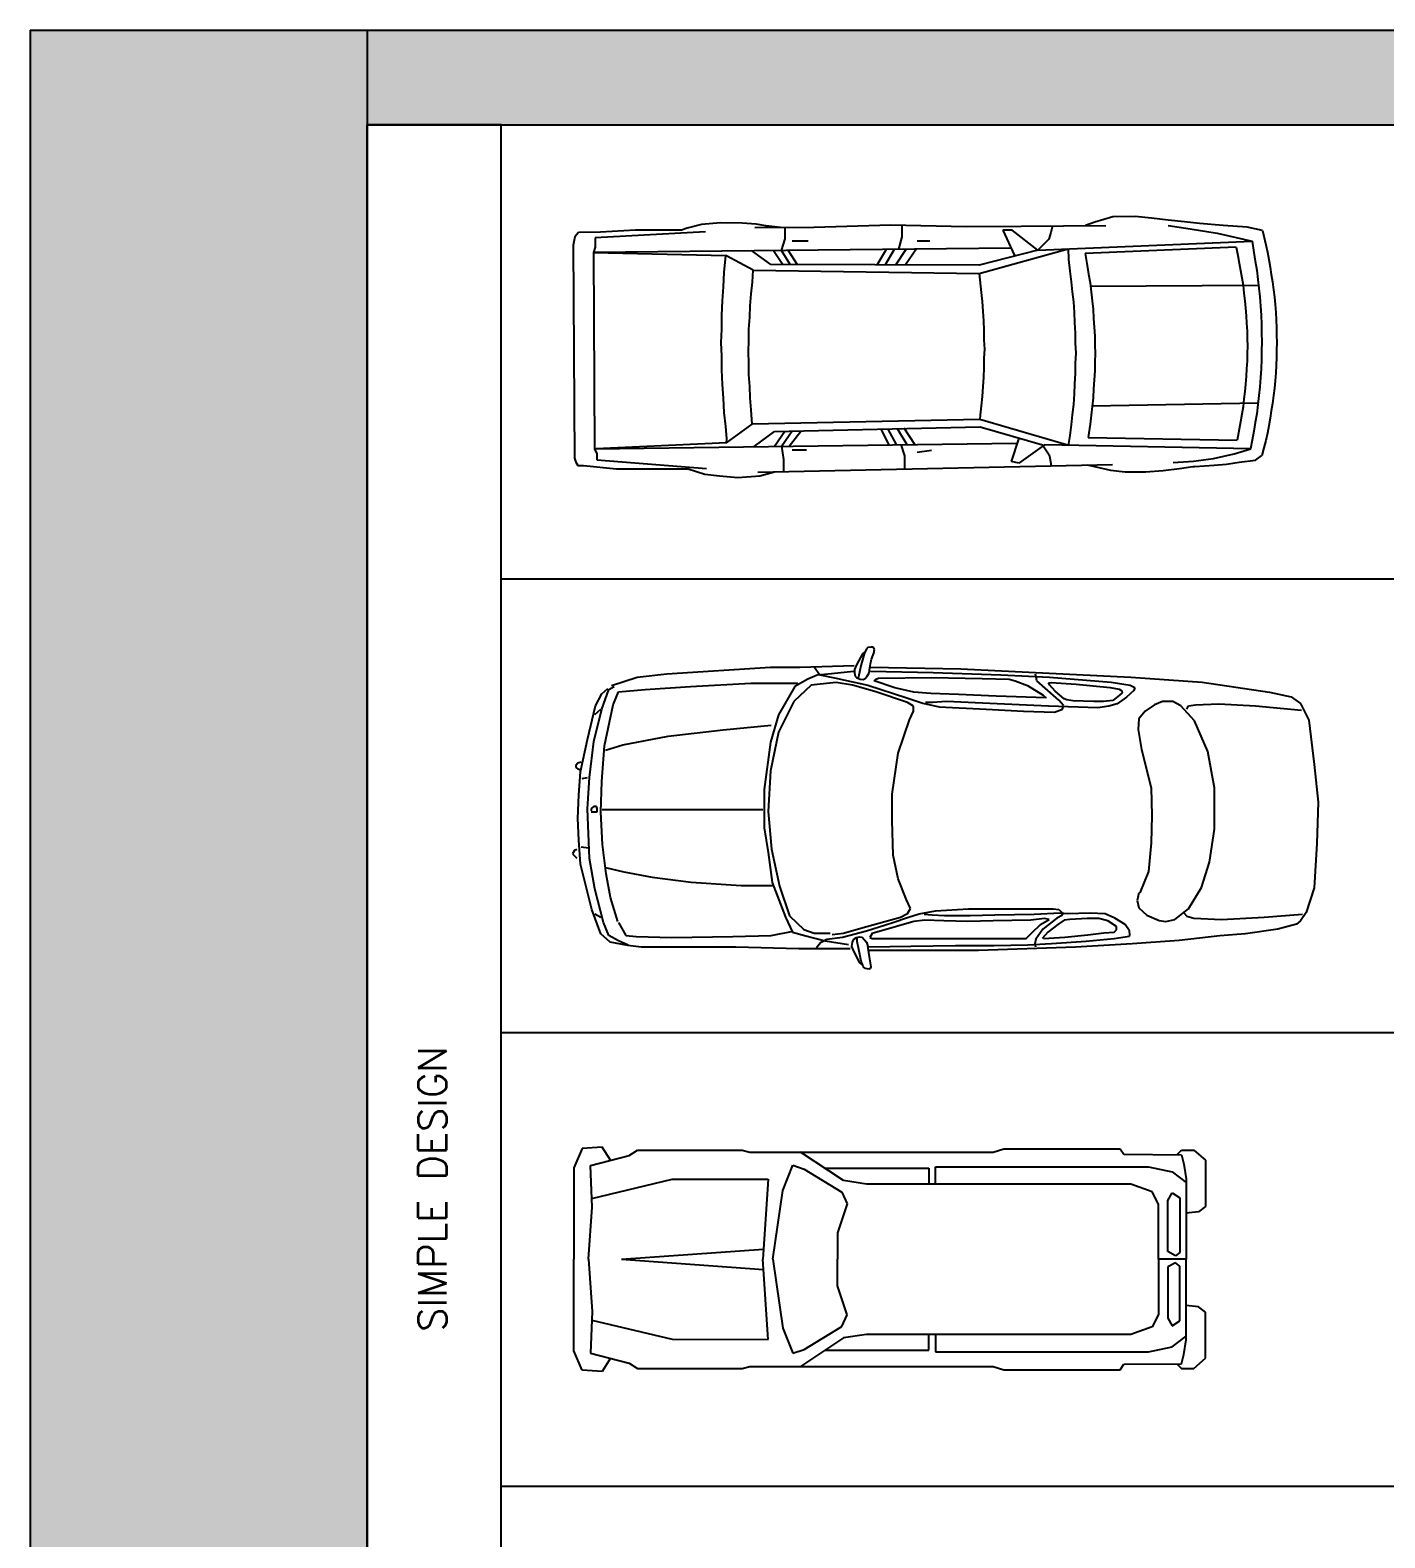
# Model space of a CAD drawing. Header units: millimetres. Extents: x 2646 to 50990, y 12226 to 40347.
# Drawn here: x 2646 to 11638, y 30341 to 40347 of the extents above; entities that cross this region are included whole.
import ezdxf

# ---------------------------------------------------------------- set-up
doc = ezdxf.new("R2010")
doc.units = ezdxf.units.MM
doc.layers.add('www.cad-blocks.net', color=7, linetype='Continuous')
doc.styles.get("Standard").update_dxf_attribs({"font": 'arial.ttf'})

# ---------------------------------------------------------------- blocks, each defined once
blk = doc.blocks.new('A$C34185CE5')
for p, q in [((0.581, 0.801), (0.276, 0.8)), ((0.618, 0.814), (0.581, 0.801)), ((0.715, 0.838), (0.618, 0.814)), ((0.841, 0.849), (0.715, 0.838)), ((0.985, 0.846), (0.841, 0.849)), ((1.076, 0.84), (0.985, 0.846)), ((1.459, 0.818), (1.068, 0.816)), ((1.141, 0.829), (1.076, 0.84)), ((1.239, 0.817), (1.141, 0.829)), ((1.269, 0.742), (1.269, 0.818)), ((1.971, 0.833), (1.459, 0.818)), ((2.471, 0.823), (1.971, 0.833)), ((2.045, 0.755), (2.045, 0.831)), ((2.836, 0.825), (2.471, 0.823)), ((3.397, 0.828), (2.836, 0.825)), ((3.044, 0.829), (3.033, 0.785)), ((3.324, 0.852), (3.262, 0.83)), ((3.445, 0.889), (3.324, 0.852)), ((3.592, 0.89), (3.445, 0.889)), ((3.702, 0.879), (3.592, 0.89)), ((3.811, 0.867), (3.702, 0.879)), ((3.921, 0.855), (3.811, 0.867)), ((3.811, 0.831), (3.958, 0.809)), ((4.019, 0.844), (3.921, 0.855)), ((3.958, 0.809), (4.138, 0.781)), ((4.177, 0.832), (4.019, 0.844)), ((4.336, 0.821), (4.177, 0.832)), ((4.438, 0.797), (4.336, 0.821)), ((-0.127, 0.755), (-0.138, 0.7)), ((-0.102, 0.785), (-0.127, 0.755)), ((0.044, 0.786), (-0.102, 0.785)), ((0.74, 0.79), (0.008, 0.75)), ((0.008, 0.75), (0.009, 0.688)), ((0.276, 0.8), (0.044, 0.786)), ((1.245, 0.666), (1.269, 0.742)), ((1.422, 0.727), (1.316, 0.727)), ((2.025, 0.673), (2.045, 0.755)), ((2.229, 0.727), (2.146, 0.727)), ((2.714, 0.8), (2.791, 0.631)), ((2.776, 0.8), (2.714, 0.8)), ((2.946, 0.667), (2.776, 0.8)), ((3.019, 0.741), (2.946, 0.667)), ((2.946, 0.667), (4.369, 0.726)), ((3.033, 0.785), (3.019, 0.741)), ((4.138, 0.781), (4.369, 0.726)), ((4.369, 0.726), (4.38, 0.652)), ((4.438, 0.797), (4.459, 0.703)), ((4.459, 0.703), (4.471, 0.654)), ((-0.138, 0.7), (-0.13, -0.714)), ((0.009, 0.688), (-0.003, 0.652)), ((2.767, 0.68), (-0.003, 0.652)), ((-0.003, 0.652), (0.003, -0.652)), ((-0.003, 0.652), (0.875, 0.632)), ((0.865, 0.519), (0.875, 0.632)), ((1.058, 0.535), (0.875, 0.632)), ((1.175, 0.572), (1.045, 0.665)), ((1.191, 0.664), (1.255, 0.572)), ((1.302, 0.572), (1.245, 0.666)), ((1.29, 0.664), (1.349, 0.572)), ((1.88, 0.57), (1.942, 0.673)), ((1.992, 0.672), (1.934, 0.57)), ((2.004, 0.57), (2.072, 0.674)), ((2.142, 0.676), (2.069, 0.57)), ((2.557, 0.513), (3.147, 0.676)), ((2.946, 0.667), (2.557, 0.568)), ((3.147, 0.676), (3.151, 0.606)), ((3.151, 0.606), (3.16, 0.529)), ((4.263, 0.687), (3.261, 0.646)), ((3.261, 0.646), (3.273, 0.566)), ((4.263, 0.687), (4.274, 0.631)), ((4.274, 0.631), (4.283, 0.582)), ((4.38, 0.652), (4.39, 0.594)), ((4.471, 0.654), (4.479, 0.605)), ((4.479, 0.605), (4.488, 0.555)), ((0.86, 0.423), (0.865, 0.519)), ((1.052, 0.454), (1.058, 0.535)), ((1.058, 0.535), (2.557, 0.513)), ((2.557, 0.568), (1.175, 0.572)), ((2.557, 0.513), (2.57, 0.387)), ((3.16, 0.529), (3.167, 0.458)), ((3.273, 0.566), (3.283, 0.508)), ((3.283, 0.508), (3.293, 0.451)), ((4.283, 0.582), (4.292, 0.533)), ((4.292, 0.533), (4.3, 0.483)), ((4.39, 0.594), (4.4, 0.535)), ((4.4, 0.535), (4.407, 0.473)), ((4.488, 0.555), (4.496, 0.506)), ((4.496, 0.506), (4.505, 0.457)), ((0.854, 0.332), (0.86, 0.423)), ((1.043, 0.378), (1.052, 0.454)), ((3.167, 0.458), (3.175, 0.391)), ((3.293, 0.451), (3.3, 0.39)), ((4.407, 0.432), (3.296, 0.427)), ((4.3, 0.483), (4.309, 0.434)), ((4.309, 0.434), (4.315, 0.382)), ((4.407, 0.473), (4.414, 0.415)), ((4.414, 0.415), (4.421, 0.357)), ((4.505, 0.457), (4.511, 0.404)), ((4.511, 0.404), (4.517, 0.355)), ((0.849, 0.235), (0.854, 0.332)), ((1.038, 0.298), (1.043, 0.378)), ((2.57, 0.387), (2.578, 0.326)), ((2.578, 0.326), (2.581, 0.26)), ((3.175, 0.391), (3.183, 0.324)), ((3.183, 0.324), (3.187, 0.254)), ((3.3, 0.39), (3.307, 0.332)), ((3.307, 0.332), (3.313, 0.275)), ((4.315, 0.382), (4.321, 0.332)), ((4.321, 0.332), (4.326, 0.283)), ((4.421, 0.357), (4.425, 0.295)), ((4.517, 0.355), (4.523, 0.306)), ((4.523, 0.306), (4.526, 0.254)), ((0.849, 0.144), (0.849, 0.235)), ((1.029, 0.143), (1.034, 0.223)), ((1.034, 0.223), (1.038, 0.298)), ((2.581, 0.26), (2.585, 0.199)), ((3.187, 0.254), (3.191, 0.187)), ((3.313, 0.275), (3.317, 0.214)), ((3.317, 0.214), (3.32, 0.157)), ((4.326, 0.283), (4.329, 0.231)), ((4.329, 0.231), (4.332, 0.182)), ((4.425, 0.295), (4.428, 0.236)), ((4.428, 0.236), (4.431, 0.175)), ((4.526, 0.254), (4.529, 0.204)), ((4.529, 0.204), (4.531, 0.152)), ((0.844, 0.054), (0.849, 0.144)), ((1.029, 0.068), (1.029, 0.143)), ((2.585, 0.199), (2.588, 0.134)), ((2.588, 0.134), (2.588, 0.072)), ((3.191, 0.187), (3.195, 0.117)), ((3.195, 0.117), (3.195, 0.05)), ((3.32, 0.157), (3.324, 0.096)), ((4.332, 0.182), (4.335, 0.129)), ((4.335, 0.129), (4.335, 0.08)), ((4.431, 0.175), (4.431, 0.117)), ((4.431, 0.117), (4.434, 0.058)), ((4.531, 0.152), (4.531, 0.103)), ((4.531, 0.103), (4.534, 0.054)), ((0.849, -0.036), (0.844, 0.054)), ((1.025, -0.007), (1.029, 0.068)), ((2.588, 0.072), (2.592, 0.011)), ((2.592, 0.011), (2.588, -0.05)), ((3.195, 0.05), (3.199, -0.017)), ((3.324, 0.096), (3.324, 0.039)), ((3.324, 0.039), (3.327, -0.019)), ((4.335, 0.08), (4.338, 0.031)), ((4.338, 0.031), (4.335, -0.018)), ((4.434, 0.058), (4.431, 0)), ((4.431, 0), (4.431, -0.058)), ((4.534, 0.054), (4.531, 0.004)), ((4.531, 0.004), (4.531, -0.045)), ((0.849, -0.127), (0.849, -0.036)), ((1.029, -0.082), (1.025, -0.007)), ((1.029, -0.157), (1.029, -0.082)), ((2.588, -0.05), (2.588, -0.111)), ((3.199, -0.017), (3.195, -0.083)), ((3.195, -0.083), (3.195, -0.15)), ((3.327, -0.019), (3.324, -0.076)), ((3.324, -0.076), (3.324, -0.133)), ((4.335, -0.067), (4.332, -0.12)), ((4.335, -0.018), (4.335, -0.067)), ((4.431, -0.058), (4.428, -0.12)), ((4.529, -0.097), (4.526, -0.146)), ((4.531, -0.045), (4.529, -0.097)), ((0.854, -0.224), (0.849, -0.127)), ((1.034, -0.237), (1.029, -0.157)), ((2.585, -0.177), (2.581, -0.238)), ((2.588, -0.111), (2.585, -0.177)), ((3.195, -0.15), (3.191, -0.221)), ((3.32, -0.194), (3.317, -0.252)), ((3.324, -0.133), (3.32, -0.194)), ((4.329, -0.169), (4.326, -0.221)), ((4.332, -0.12), (4.329, -0.169)), ((4.425, -0.178), (4.421, -0.24)), ((4.428, -0.12), (4.425, -0.178)), ((4.523, -0.199), (4.517, -0.248)), ((4.526, -0.146), (4.523, -0.199)), ((0.86, -0.315), (0.854, -0.224)), ((1.038, -0.313), (1.034, -0.237)), ((2.581, -0.238), (2.578, -0.304)), ((3.187, -0.287), (3.183, -0.357)), ((3.191, -0.221), (3.187, -0.287)), ((3.317, -0.252), (3.313, -0.313)), ((4.321, -0.271), (4.315, -0.32)), ((4.326, -0.221), (4.321, -0.271)), ((4.414, -0.298), (4.407, -0.357)), ((4.421, -0.24), (4.414, -0.298)), ((4.511, -0.297), (4.505, -0.35)), ((4.517, -0.248), (4.511, -0.297)), ((0.865, -0.411), (0.86, -0.315)), ((1.043, -0.392), (1.038, -0.313)), ((1.051, -0.488), (1.043, -0.392)), ((2.57, -0.365), (2.563, -0.426)), ((2.578, -0.304), (2.57, -0.365)), ((3.183, -0.357), (3.175, -0.425)), ((3.307, -0.37), (3.3, -0.427)), ((3.313, -0.313), (3.307, -0.37)), ((4.409, -0.349), (3.308, -0.367)), ((4.309, -0.372), (4.3, -0.421)), ((4.315, -0.32), (4.309, -0.372)), ((4.407, -0.357), (4.4, -0.419)), ((4.496, -0.399), (4.488, -0.448)), ((4.505, -0.35), (4.496, -0.399)), ((0.876, -0.502), (0.865, -0.411)), ((0.881, -0.611), (1.051, -0.488)), ((2.562, -0.456), (1.051, -0.488)), ((2.563, -0.426), (2.562, -0.456)), ((3.153, -0.628), (2.562, -0.456)), ((3.167, -0.491), (3.16, -0.562)), ((3.175, -0.425), (3.167, -0.491)), ((3.293, -0.488), (3.285, -0.544)), ((3.3, -0.427), (3.293, -0.488)), ((4.292, -0.471), (4.283, -0.52)), ((4.3, -0.421), (4.292, -0.471)), ((4.39, -0.477), (4.38, -0.535)), ((4.4, -0.419), (4.39, -0.477)), ((4.479, -0.498), (4.471, -0.547)), ((4.488, -0.448), (4.479, -0.498)), ((0.882, -0.584), (0.876, -0.502)), ((0.881, -0.611), (0.882, -0.584)), ((1.064, -0.635), (1.198, -0.536)), ((1.198, -0.536), (2.563, -0.505)), ((1.198, -0.634), (1.267, -0.533)), ((1.317, -0.533), (1.247, -0.634)), ((1.295, -0.634), (1.376, -0.531)), ((1.905, -0.519), (1.956, -0.623)), ((2.008, -0.623), (1.953, -0.52)), ((2.013, -0.516), (2.077, -0.622)), ((2.13, -0.622), (2.059, -0.515)), ((2.563, -0.505), (2.978, -0.625)), ((2.771, -0.735), (2.821, -0.588)), ((3.16, -0.562), (3.148, -0.629)), ((3.285, -0.544), (3.281, -0.575)), ((3.281, -0.575), (4.27, -0.593)), ((4.274, -0.569), (4.27, -0.593)), ((4.283, -0.52), (4.274, -0.569)), ((4.369, -0.594), (4.359, -0.652)), ((4.38, -0.535), (4.369, -0.594)), ((4.459, -0.596), (4.447, -0.645)), ((4.471, -0.547), (4.459, -0.596)), ((0.003, -0.652), (2.807, -0.614)), ((0.003, -0.652), (0.019, -0.685)), ((0.881, -0.611), (0.015, -0.652)), ((0.019, -0.685), (0.019, -0.724)), ((1.246, -0.634), (1.259, -0.723)), ((1.41, -0.661), (1.316, -0.661)), ((2.038, -0.623), (2.061, -0.697)), ((2.061, -0.697), (2.061, -0.783)), ((2.146, -0.673), (2.241, -0.661)), ((2.99, -0.625), (2.82, -0.747)), ((2.978, -0.625), (3.022, -0.692)), ((4.361, -0.651), (2.99, -0.625)), ((3.022, -0.692), (3.027, -0.71)), ((4.112, -0.716), (4.249, -0.685)), ((4.249, -0.685), (4.361, -0.651)), ((4.392, -0.727), (4.433, -0.695)), ((4.447, -0.645), (4.433, -0.695)), ((-0.13, -0.714), (-0.121, -0.739)), ((-0.121, -0.739), (-0.106, -0.762)), ((-0.106, -0.762), (-0.069, -0.762)), ((-0.069, -0.762), (0.15, -0.785)), ((0.019, -0.724), (0.748, -0.782)), ((0.15, -0.785), (0.625, -0.783)), ((0.625, -0.783), (0.736, -0.819)), ((1.089, -0.805), (3.442, -0.756)), ((1.259, -0.723), (1.259, -0.8)), ((2.82, -0.747), (2.771, -0.735)), ((3.027, -0.71), (3.036, -0.761)), ((3.274, -0.758), (3.43, -0.792)), ((3.43, -0.792), (3.527, -0.804)), ((3.661, -0.804), (3.779, -0.794)), ((3.779, -0.794), (3.887, -0.781)), ((3.844, -0.742), (3.98, -0.732)), ((3.887, -0.781), (3.976, -0.769)), ((3.976, -0.769), (3.989, -0.769)), ((3.98, -0.732), (4.112, -0.716)), ((3.989, -0.769), (4.116, -0.76)), ((4.116, -0.76), (4.198, -0.752)), ((4.198, -0.752), (4.283, -0.739)), ((4.283, -0.739), (4.392, -0.727)), ((0.736, -0.819), (0.833, -0.831)), ((0.833, -0.831), (0.955, -0.842)), ((0.955, -0.842), (1.102, -0.83)), ((1.102, -0.83), (1.199, -0.804)), ((3.527, -0.804), (3.661, -0.804))]:
    blk.add_line(p, q)
blk = doc.blocks.new('A$C52303110')
for p, q in [((-0.198, 1.106), (-0.237, 1.032)), ((-0.185, 1.111), (-0.206, 1.035)), ((-0.184, 1.117), (-0.198, 1.106)), ((-0.168, 1.141), (-0.185, 1.111)), ((-0.162, 1.148), (-0.168, 1.141)), ((-0.142, 1.15), (-0.162, 1.148)), ((-0.13, 1.15), (-0.142, 1.15)), ((-0.137, 1.07), (-0.123, 1.109)), ((-0.123, 1.145), (-0.13, 1.15)), ((-0.117, 1.134), (-0.123, 1.145)), ((-0.123, 1.109), (-0.117, 1.134)), ((-1.496, 0.973), (-0.807, 1.016)), ((-0.807, 1.016), (-0.61, 1.016)), ((-0.61, 1.016), (-0.252, 1.027)), ((-0.517, 1.02), (-0.48, 0.966)), ((-0.237, 1.032), (-0.251, 1.001)), ((-0.251, 1.001), (-0.25, 0.98)), ((-0.206, 1.035), (-0.226, 0.944)), ((-0.154, 0.98), (-0.148, 1.013)), ((-0.148, 1.013), (-0.144, 1.04)), ((-0.144, 1.04), (-0.137, 1.07)), ((-0.144, 1.016), (0.455, 1.005)), ((0.455, 1.005), (1.583, 0.951)), ((-1.863, 0.896), (-1.693, 0.951)), ((-1.693, 0.951), (-1.496, 0.973)), ((-1.339, 0.889), (-0.939, 0.911)), ((-0.939, 0.911), (-0.698, 0.911)), ((-0.698, 0.911), (-0.627, 0.911)), ((-0.56, 0.938), (-0.647, 0.889)), ((-0.499, 0.963), (-0.56, 0.938)), ((-0.479, 0.905), (-0.539, 0.897)), ((-0.404, 0.972), (-0.499, 0.963)), ((-0.48, 0.966), (-0.383, 0.946)), ((-0.371, 0.914), (-0.479, 0.905)), ((-0.256, 0.988), (-0.404, 0.972)), ((-0.383, 0.946), (-0.161, 0.897)), ((-0.263, 0.897), (-0.371, 0.914)), ((-0.25, 0.98), (-0.245, 0.957)), ((-0.245, 0.957), (-0.234, 0.947)), ((-0.234, 0.947), (-0.213, 0.938)), ((-0.213, 0.938), (-0.192, 0.936)), ((-0.192, 0.936), (-0.179, 0.942)), ((-0.179, 0.942), (-0.167, 0.957)), ((-0.167, 0.957), (-0.154, 0.98)), ((-0.145, 0.991), (0.272, 0.981)), ((-0.119, 0.926), (-0.109, 0.937)), ((0.017, 0.88), (-0.119, 0.926)), ((-0.109, 0.937), (-0.091, 0.944)), ((-0.091, 0.944), (0.26, 0.948)), ((0.26, 0.948), (0.598, 0.941)), ((0.272, 0.981), (0.721, 0.966)), ((0.598, 0.941), (0.777, 0.937)), ((0.721, 0.966), (1.045, 0.951)), ((0.777, 0.937), (0.817, 0.926)), ((0.817, 0.926), (0.897, 0.896)), ((0.956, 0.951), (0.952, 0.971)), ((0.96, 0.926), (0.956, 0.951)), ((1.016, 0.877), (0.96, 0.926)), ((1.038, 0.912), (1.054, 0.916)), ((1.043, 0.899), (1.038, 0.912)), ((1.045, 0.951), (1.453, 0.917)), ((1.054, 0.916), (1.221, 0.903)), ((1.221, 0.903), (1.447, 0.882)), ((1.453, 0.917), (1.579, 0.897)), ((1.583, 0.951), (2.058, 0.918)), ((2.058, 0.918), (2.505, 0.852)), ((-1.969, 0.76), (-1.928, 0.839)), ((-1.928, 0.839), (-1.887, 0.875)), ((-1.928, 0.738), (-1.881, 0.868)), ((-1.881, 0.868), (-1.846, 0.889)), ((-1.852, 0.767), (-1.816, 0.853)), ((-1.816, 0.853), (-1.64, 0.868)), ((-1.64, 0.868), (-1.339, 0.889)), ((-0.647, 0.889), (-0.755, 0.7)), ((-0.539, 0.897), (-0.654, 0.79)), ((-0.115, 0.856), (-0.263, 0.897)), ((-0.161, 0.897), (0.098, 0.813)), ((0.101, 0.782), (-0.115, 0.856)), ((0.143, 0.85), (0.017, 0.88)), ((0.098, 0.813), (0.203, 0.778)), ((0.257, 0.843), (0.143, 0.85)), ((0.441, 0.835), (0.257, 0.843)), ((0.69, 0.824), (0.441, 0.835)), ((1.022, 0.813), (0.69, 0.824)), ((0.897, 0.896), (1.001, 0.832)), ((1.001, 0.832), (1.022, 0.813)), ((1.105, 0.798), (1.016, 0.877)), ((1.082, 0.858), (1.043, 0.899)), ((1.141, 0.807), (1.082, 0.858)), ((1.159, 0.801), (1.141, 0.807)), ((1.199, 0.794), (1.159, 0.801)), ((1.447, 0.882), (1.506, 0.871)), ((1.508, 0.83), (1.464, 0.796)), ((1.555, 0.818), (1.494, 0.773)), ((1.506, 0.871), (1.524, 0.86)), ((1.527, 0.847), (1.508, 0.83)), ((1.524, 0.86), (1.527, 0.847)), ((1.603, 0.862), (1.555, 0.818)), ((1.579, 0.897), (1.611, 0.882)), ((1.611, 0.882), (1.603, 0.862)), ((2.505, 0.852), (2.648, 0.819)), ((2.648, 0.819), (2.711, 0.776)), ((-2.022, 0.537), (-1.969, 0.76)), ((-1.981, 0.523), (-1.928, 0.738)), ((-1.975, 0.702), (-1.934, 0.738)), ((-1.91, 0.494), (-1.852, 0.767)), ((-0.654, 0.79), (-0.755, 0.585)), ((0.142, 0.757), (0.101, 0.782)), ((0.115, 0.667), (0.142, 0.724)), ((0.142, 0.724), (0.142, 0.757)), ((0.203, 0.778), (0.312, 0.754)), ((0.268, 0.783), (0.22, 0.783)), ((0.361, 0.788), (0.268, 0.783)), ((0.312, 0.754), (0.624, 0.739)), ((0.6, 0.778), (0.361, 0.788)), ((1.037, 0.759), (0.6, 0.778)), ((0.624, 0.739), (0.871, 0.724)), ((0.871, 0.724), (1.077, 0.719)), ((1.364, 0.748), (1.037, 0.759)), ((1.077, 0.719), (1.13, 0.739)), ((1.138, 0.763), (1.105, 0.798)), ((1.13, 0.739), (1.138, 0.763)), ((1.338, 0.788), (1.199, 0.794)), ((1.403, 0.79), (1.338, 0.788)), ((1.437, 0.759), (1.364, 0.748)), ((1.464, 0.796), (1.403, 0.79)), ((1.494, 0.773), (1.437, 0.759)), ((1.678, 0.724), (1.638, 0.675)), ((1.742, 0.767), (1.678, 0.724)), ((1.794, 0.788), (1.742, 0.767)), ((1.863, 0.788), (1.794, 0.788)), ((1.915, 0.76), (1.863, 0.788)), ((2.007, 0.661), (1.915, 0.76)), ((1.955, 0.738), (1.967, 0.76)), ((1.967, 0.76), (2.013, 0.767)), ((2.013, 0.767), (2.169, 0.774)), ((2.169, 0.774), (2.411, 0.76)), ((2.411, 0.76), (2.717, 0.731)), ((2.711, 0.776), (2.765, 0.666)), ((-1.487, 0.559), (-1.122, 0.602)), ((-1.122, 0.602), (-0.804, 0.631)), ((-0.755, 0.7), (-0.809, 0.518)), ((0.04, 0.445), (0.115, 0.667)), ((1.638, 0.675), (1.632, 0.604)), ((1.632, 0.604), (1.655, 0.471)), ((2.094, 0.457), (2.007, 0.661)), ((2.765, 0.666), (2.8, 0.371)), ((-2.069, 0.322), (-2.022, 0.537)), ((-2.01, 0.285), (-1.981, 0.523)), ((-1.904, 0.465), (-1.787, 0.501)), ((-1.787, 0.501), (-1.487, 0.559)), ((-0.809, 0.518), (-0.849, 0.206)), ((-0.755, 0.585), (-0.809, 0.329)), ((-1.928, 0.257), (-1.91, 0.494)), ((0, 0.173), (0.04, 0.445)), ((1.655, 0.471), (1.718, 0.217)), ((2.14, 0.217), (2.094, 0.457)), ((-2.087, 0.379), (-2.099, 0.364)), ((-2.099, 0.364), (-2.099, 0.35)), ((-2.099, 0.35), (-2.087, 0.343)), ((-2.064, 0.386), (-2.087, 0.379)), ((-2.087, 0.343), (-2.069, 0.336)), ((-2.081, 0.17), (-2.069, 0.322)), ((-0.809, 0.329), (-0.823, 0.058)), ((2.8, 0.371), (2.828, 0.12)), ((-2.057, 0.278), (-2.022, 0.285)), ((-2.022, 0.077), (-2.01, 0.285)), ((-1.934, 0.055), (-1.928, 0.257)), ((-0.849, 0.206), (-0.849, -0.049)), ((1.718, 0.217), (1.724, 0.033)), ((2.14, -0.058), (2.14, 0.217)), ((-2.087, 0.012), (-2.081, 0.17)), ((0, 0), (0, 0.173)), ((2.828, 0.12), (2.819, -0.153)), ((-2.081, -0.132), (-2.087, 0.012)), ((-2.01, -0.254), (-2.022, 0.077)), ((-1.981, 0.093), (-1.999, 0.079)), ((-1.999, 0.079), (-1.999, 0.064)), ((-1.999, 0.057), (-1.97, 0.057)), ((-1.963, 0.093), (-1.981, 0.093)), ((-1.97, 0.057), (-1.958, 0.057)), ((-1.958, 0.079), (-1.963, 0.093)), ((-1.958, 0.057), (-1.958, 0.079)), ((-1.922, -0.16), (-1.934, 0.055)), ((-1.926, 0.072), (-0.858, 0.072)), ((-0.823, 0.058), (-0.802, -0.19)), ((0.007, -0.23), (0, 0)), ((1.724, 0.033), (1.718, -0.15)), ((-0.849, -0.049), (-0.823, -0.214)), ((2.105, -0.277), (2.14, -0.058)), ((-2.11, -0.2), (-2.122, -0.221)), ((-2.093, -0.193), (-2.11, -0.2)), ((-2.069, -0.29), (-2.081, -0.132)), ((-2.064, -0.175), (-2.016, -0.182)), ((-1.898, -0.354), (-1.922, -0.16)), ((-0.802, -0.19), (-0.748, -0.436)), ((1.718, -0.15), (1.701, -0.34)), ((2.819, -0.153), (2.8, -0.448)), ((-2.122, -0.221), (-2.11, -0.236)), ((-2.11, -0.236), (-2.093, -0.25)), ((-2.04, -0.405), (-2.069, -0.29)), ((-1.975, -0.455), (-2.01, -0.254)), ((-0.823, -0.214), (-0.796, -0.412)), ((0.04, -0.387), (0.007, -0.23)), ((2.053, -0.446), (2.105, -0.277)), ((-1.903, -0.313), (-1.782, -0.341)), ((-1.869, -0.512), (-1.898, -0.354)), ((-1.782, -0.341), (-1.593, -0.376)), ((-1.593, -0.376), (-1.335, -0.411)), ((0.094, -0.527), (0.04, -0.387)), ((1.701, -0.34), (1.643, -0.481)), ((-1.993, -0.592), (-2.04, -0.405)), ((-1.916, -0.678), (-1.975, -0.455)), ((-1.335, -0.411), (-1.002, -0.432)), ((-1.002, -0.432), (-0.784, -0.432)), ((-0.796, -0.412), (-0.708, -0.642)), ((-0.748, -0.436), (-0.681, -0.634)), ((1.638, -0.481), (1.626, -0.531)), ((1.967, -0.587), (2.053, -0.446)), ((2.8, -0.448), (2.747, -0.612)), ((-1.934, -0.754), (-1.993, -0.592)), ((-1.822, -0.671), (-1.869, -0.512)), ((0.121, -0.585), (0.094, -0.527)), ((0.101, -0.617), (0.121, -0.585)), ((0.288, -0.601), (0.506, -0.587)), ((0.506, -0.587), (0.881, -0.587)), ((0.881, -0.587), (1.069, -0.587)), ((1.069, -0.587), (1.107, -0.592)), ((1.107, -0.592), (1.122, -0.606)), ((1.626, -0.531), (1.638, -0.58)), ((1.638, -0.58), (1.69, -0.629)), ((1.875, -0.657), (1.967, -0.587)), ((-1.975, -0.62), (-1.934, -0.642)), ((-1.881, -0.764), (-1.916, -0.678)), ((-1.816, -0.678), (-1.769, -0.764)), ((-0.708, -0.642), (-0.661, -0.741)), ((-0.681, -0.634), (-0.586, -0.724)), ((-0.209, -0.716), (-0.088, -0.683)), ((-0.171, -0.732), (-0.002, -0.68)), ((-0.088, -0.683), (0.054, -0.642)), ((-0.002, -0.68), (0.109, -0.643)), ((0.143, -0.671), (0.028, -0.704)), ((0.054, -0.642), (0.101, -0.617)), ((0.109, -0.643), (0.178, -0.62)), ((0.216, -0.662), (0.143, -0.671)), ((0.178, -0.62), (0.288, -0.601)), ((0.266, -0.629), (0.212, -0.624)), ((0.342, -0.666), (0.216, -0.662)), ((0.346, -0.634), (0.266, -0.629)), ((0.503, -0.671), (0.342, -0.666)), ((0.518, -0.634), (0.346, -0.634)), ((0.671, -0.666), (0.503, -0.671)), ((0.682, -0.629), (0.518, -0.634)), ((0.92, -0.662), (0.671, -0.666)), ((0.943, -0.624), (0.682, -0.629)), ((1.011, -0.652), (0.92, -0.662)), ((0.927, -0.746), (0.985, -0.69)), ((1.118, -0.615), (0.943, -0.624)), ((0.985, -0.69), (1.042, -0.657)), ((1.092, -0.648), (1, -0.722)), ((1.042, -0.657), (1.011, -0.652)), ((1.099, -0.69), (1.034, -0.741)), ((1.13, -0.629), (1.092, -0.648)), ((1.141, -0.662), (1.099, -0.69)), ((1.161, -0.62), (1.118, -0.615)), ((1.122, -0.606), (1.13, -0.629)), ((1.18, -0.657), (1.141, -0.662)), ((1.314, -0.615), (1.161, -0.62)), ((1.294, -0.652), (1.18, -0.657)), ((1.371, -0.652), (1.294, -0.652)), ((1.413, -0.62), (1.314, -0.615)), ((1.432, -0.666), (1.371, -0.652)), ((1.478, -0.648), (1.413, -0.62)), ((1.489, -0.704), (1.432, -0.666)), ((1.547, -0.69), (1.478, -0.648)), ((1.574, -0.732), (1.547, -0.69)), ((1.69, -0.629), (1.771, -0.664)), ((1.771, -0.664), (1.817, -0.671)), ((1.817, -0.671), (1.875, -0.657)), ((1.938, -0.615), (1.955, -0.636)), ((1.955, -0.636), (2.001, -0.65)), ((2.001, -0.65), (2.186, -0.657)), ((2.186, -0.657), (2.469, -0.643)), ((2.469, -0.643), (2.723, -0.622)), ((2.684, -0.689), (2.559, -0.722)), ((2.711, -0.667), (2.684, -0.689)), ((2.747, -0.612), (2.711, -0.667)), ((-1.872, -0.809), (-1.934, -0.754)), ((-1.816, -0.8), (-1.881, -0.764)), ((-1.752, -0.829), (-1.816, -0.8)), ((-1.769, -0.764), (-1.699, -0.771)), ((-1.699, -0.771), (-1.463, -0.778)), ((-1.463, -0.778), (-1.057, -0.771)), ((-1.057, -0.771), (-0.804, -0.764)), ((-0.804, -0.764), (-0.657, -0.735)), ((-0.661, -0.741), (-0.573, -0.766)), ((-0.586, -0.724), (-0.519, -0.749)), ((-0.573, -0.766), (-0.445, -0.799)), ((-0.519, -0.749), (-0.445, -0.749)), ((-0.477, -0.811), (-0.434, -0.788)), ((-0.445, -0.749), (-0.411, -0.749)), ((-0.445, -0.799), (-0.29, -0.823)), ((-0.434, -0.788), (-0.331, -0.774)), ((-0.398, -0.757), (-0.324, -0.749)), ((-0.331, -0.774), (-0.171, -0.732)), ((-0.324, -0.749), (-0.209, -0.716)), ((-0.264, -0.809), (-0.255, -0.789)), ((-0.255, -0.789), (-0.236, -0.778)), ((-0.236, -0.778), (-0.216, -0.773)), ((-0.232, -0.803), (-0.233, -0.779)), ((-0.216, -0.773), (-0.2, -0.775)), ((-0.2, -0.775), (-0.184, -0.792)), ((-0.184, -0.792), (-0.171, -0.809)), ((-0.132, -0.75), (-0.148, -0.778)), ((-0.148, -0.778), (-0.132, -0.783)), ((0.028, -0.704), (-0.132, -0.75)), ((-0.132, -0.783), (-0.067, -0.783)), ((-0.067, -0.783), (0.147, -0.783)), ((0.147, -0.783), (0.529, -0.783)), ((0.529, -0.783), (0.786, -0.783)), ((0.786, -0.783), (0.889, -0.783)), ((0.889, -0.783), (0.927, -0.746)), ((0.954, -0.788), (0.946, -0.82)), ((1, -0.722), (0.954, -0.788)), ((1.034, -0.741), (0.996, -0.783)), ((1.004, -0.783), (1.145, -0.774)), ((1.145, -0.774), (1.298, -0.76)), ((1.287, -0.802), (1.474, -0.783)), ((1.298, -0.76), (1.405, -0.746)), ((1.405, -0.746), (1.474, -0.741)), ((1.474, -0.741), (1.489, -0.727)), ((1.474, -0.783), (1.574, -0.769)), ((1.489, -0.727), (1.489, -0.704)), ((1.577, -0.76), (1.574, -0.732)), ((1.574, -0.769), (1.577, -0.76)), ((1.905, -0.798), (1.592, -0.82)), ((2.174, -0.766), (1.905, -0.798)), ((2.344, -0.754), (2.174, -0.766)), ((2.559, -0.722), (2.344, -0.754)), ((-1.755, -0.831), (-1.872, -0.809)), ((-1.666, -0.842), (-1.755, -0.831)), ((-1.55, -0.842), (-1.666, -0.842)), ((-1.039, -0.842), (-1.55, -0.842)), ((-0.619, -0.853), (-1.039, -0.842)), ((-0.279, -0.853), (-0.619, -0.853)), ((-0.503, -0.844), (-0.477, -0.811)), ((-0.267, -0.838), (-0.264, -0.809)), ((-0.254, -0.869), (-0.267, -0.838)), ((-0.233, -0.91), (-0.254, -0.869)), ((-0.221, -0.857), (-0.232, -0.803)), ((-0.205, -0.935), (-0.221, -0.857)), ((-0.171, -0.809), (-0.164, -0.829)), ((-0.164, -0.829), (-0.161, -0.849)), ((-0.161, -0.849), (-0.152, -0.906)), ((-0.155, -0.839), (0.124, -0.835)), ((-0.01, -0.864), (-0.153, -0.864)), ((0.572, -0.864), (-0.01, -0.864)), ((0.124, -0.835), (0.419, -0.83)), ((0.419, -0.83), (0.675, -0.83)), ((1.216, -0.842), (0.572, -0.864)), ((0.675, -0.83), (0.9, -0.825)), ((0.9, -0.825), (1.057, -0.816)), ((0.946, -0.82), (0.95, -0.839)), ((1.057, -0.816), (1.287, -0.802)), ((1.592, -0.82), (1.216, -0.842)), ((-0.217, -0.944), (-0.233, -0.91)), ((-0.2, -0.956), (-0.217, -0.944)), ((-0.196, -0.961), (-0.205, -0.935)), ((-0.192, -0.972), (-0.196, -0.961)), ((-0.178, -0.984), (-0.192, -0.972)), ((-0.166, -0.986), (-0.178, -0.984)), ((-0.152, -0.987), (-0.166, -0.986)), ((-0.152, -0.906), (-0.143, -0.972)), ((-0.146, -0.982), (-0.152, -0.987)), ((-0.143, -0.972), (-0.146, -0.982))]:
    blk.add_line(p, q)
blk = doc.blocks.new('A$C3BDD66A0')
for p, q in [((-1.693, 0.735), (-1.75, 0.608)), ((-1.561, 0.745), (-1.693, 0.735)), ((-1.505, 0.657), (-1.561, 0.745)), ((-1.383, 0.69), (-1.326, 0.725)), ((-1.326, 0.725), (-0.633, 0.725)), ((-0.633, 0.725), (-0.582, 0.711)), ((-0.582, 0.711), (1.034, 0.711)), ((0.04, 0.522), (-0.245, 0.711)), ((1.034, 0.711), (1.105, 0.733)), ((1.105, 0.733), (1.876, 0.733)), ((1.876, 0.733), (1.902, 0.697)), ((2.253, 0.693), (2.284, 0.724)), ((2.284, 0.724), (2.365, 0.724)), ((2.365, 0.724), (2.443, 0.657)), ((-1.75, 0.608), (-1.75, 0)), ((-1.638, 0.622), (-1.383, 0.69)), ((-1.627, 0.347), (-1.638, 0.622)), ((-0.363, 0.456), (-0.296, 0.624)), ((-0.363, 0.456), (-0.296, 0.624)), ((-0.296, 0.624), (-0.22, 0.599)), ((-0.296, 0.624), (-0.22, 0.599)), ((-0.084, 0.604), (0.606, 0.604)), ((0.606, 0.604), (0.606, 0.499)), ((0.652, 0.614), (2.065, 0.614)), ((0.652, 0.499), (0.652, 0.614)), ((1.902, 0.697), (2.284, 0.693)), ((2.065, 0.614), (2.223, 0.581)), ((2.284, 0.693), (2.3, 0.632)), ((2.3, 0.632), (2.315, 0.534)), ((2.443, 0.657), (2.443, 0.351)), ((-1.63, 0.403), (-1.097, 0.531)), ((-1.097, 0.531), (-0.459, 0.532)), ((-0.459, 0.532), (-0.495, 0)), ((-0.22, 0.599), (0.03, 0.446)), ((-0.22, 0.599), (0.03, 0.446)), ((0.194, 0.499), (0.04, 0.522)), ((2.223, 0.581), (2.315, 0.51)), ((2.315, 0.534), (2.315, 0)), ((-0.428, 0), (-0.363, 0.456)), ((-0.428, 0), (-0.363, 0.456)), ((0.03, 0.446), (0.065, 0.369)), ((0.03, 0.446), (0.065, 0.369)), ((1.947, 0.499), (0.194, 0.499)), ((2.09, 0.448), (1.947, 0.499)), ((2.132, 0.367), (2.09, 0.448)), ((2.193, 0.391), (2.223, 0.442)), ((2.223, 0.442), (2.274, 0.408)), ((2.274, 0.408), (2.274, 0.045)), ((-1.652, 0), (-1.627, 0.347)), ((0.065, 0.369), (0, 0.175)), ((0.065, 0.369), (0, 0.175)), ((2.132, 0), (2.132, 0.367)), ((2.193, 0.051), (2.193, 0.391)), ((2.396, 0.316), (2.315, 0.306)), ((2.443, 0.351), (2.396, 0.316)), ((0, 0.175), (0, 0)), ((0, 0.175), (0, 0)), ((-1.75, -0.608), (-1.75, 0)), ((-1.652, 0), (-1.627, -0.347)), ((-1.433, 0), (-0.491, 0.068)), ((-1.433, 0), (-0.491, -0.068)), ((-0.459, -0.532), (-0.495, 0)), ((-0.428, 0), (-0.363, -0.456)), ((-0.428, 0), (-0.363, -0.456)), ((0, -0.175), (0, 0)), ((0, -0.175), (0, 0)), ((2.132, 0), (2.132, -0.367)), ((2.315, 0), (2.132, 0)), ((2.244, 0.024), (2.193, 0.051)), ((2.274, 0.045), (2.244, 0.024)), ((2.315, -0.534), (2.315, 0)), ((2.244, -0.024), (2.193, -0.051)), ((2.193, -0.051), (2.193, -0.391)), ((2.274, -0.045), (2.244, -0.024)), ((2.274, -0.408), (2.274, -0.045)), ((0.065, -0.369), (0, -0.175)), ((0.065, -0.369), (0, -0.175)), ((-1.627, -0.347), (-1.638, -0.622)), ((0.03, -0.446), (0.065, -0.369)), ((0.03, -0.446), (0.065, -0.369)), ((2.132, -0.367), (2.09, -0.448)), ((2.193, -0.391), (2.223, -0.442)), ((2.396, -0.316), (2.315, -0.306)), ((2.443, -0.351), (2.396, -0.316)), ((2.443, -0.657), (2.443, -0.351)), ((-1.63, -0.403), (-1.097, -0.531)), ((-0.363, -0.456), (-0.296, -0.624)), ((-0.363, -0.456), (-0.296, -0.624)), ((-0.22, -0.599), (0.03, -0.446)), ((-0.22, -0.599), (0.03, -0.446)), ((0.194, -0.499), (0.04, -0.522)), ((1.947, -0.499), (0.194, -0.499)), ((0.606, -0.604), (0.606, -0.499)), ((0.652, -0.499), (0.652, -0.614)), ((2.09, -0.448), (1.947, -0.499)), ((2.223, -0.442), (2.274, -0.408)), ((-1.097, -0.531), (-0.459, -0.532)), ((-0.296, -0.624), (-0.22, -0.599)), ((-0.296, -0.624), (-0.22, -0.599)), ((0.04, -0.522), (-0.245, -0.711)), ((2.065, -0.614), (2.223, -0.581)), ((2.223, -0.581), (2.315, -0.51)), ((2.3, -0.632), (2.315, -0.534)), ((-1.693, -0.735), (-1.75, -0.608)), ((-1.638, -0.622), (-1.383, -0.69)), ((-1.505, -0.657), (-1.561, -0.745)), ((-1.383, -0.69), (-1.326, -0.725)), ((-0.084, -0.604), (0.606, -0.604)), ((0.652, -0.614), (2.065, -0.614)), ((1.876, -0.733), (1.902, -0.697)), ((1.902, -0.697), (2.284, -0.693)), ((2.253, -0.693), (2.284, -0.724)), ((2.284, -0.693), (2.3, -0.632)), ((2.365, -0.724), (2.443, -0.657)), ((-1.561, -0.745), (-1.693, -0.735)), ((-1.326, -0.725), (-0.633, -0.725)), ((-0.633, -0.725), (-0.582, -0.711)), ((-0.582, -0.711), (1.034, -0.711)), ((1.034, -0.711), (1.105, -0.733)), ((1.105, -0.733), (1.876, -0.733)), ((2.284, -0.724), (2.365, -0.724))]:
    blk.add_line(p, q)
blk = doc.blocks.new('FORMAT')
at = {"layer": 'www.cad-blocks.net', "true_color": 0x444444}
blk.add_hatch(color=250, dxfattribs=at).paths.add_polyline_path([(2646, 12226), (4883, 12226), (4883, 40347), (2646, 40347)])
at = {"layer": 'www.cad-blocks.net', "true_color": 0x546d8e}
h = blk.add_hatch(color=155, dxfattribs=at)
h.set_gradient(color1=(68, 68, 68), color2=(84, 109, 142), tint=1)
h.paths.add_polyline_path([(4883, 40347), (4883, 39719), (50990, 39719), (50990, 40347)])
at = {"layer": 'www.cad-blocks.net', "color": 250, "true_color": 0x444444}
for p, q in [((2646, 40347), (4883, 40347)), ((2646, 40347), (2646, 12226)), ((4883, 40347), (4883, 12226))]:
    blk.add_line(p, q, dxfattribs=at)
at = {"layer": 'www.cad-blocks.net'}
blk.add_line((4883, 40347), (4883, 12226), dxfattribs=at)
at = {"layer": 'www.cad-blocks.net', "color": 155, "true_color": 0x546d8e}
for p, q in [((4883, 40347), (50990, 40347)), ((4883, 12614), (4883, 39719)), ((5773, 39719), (4883, 39719)), ((4883, 39719), (50990, 39719)), ((4883, 39719), (4883, 12614)), ((4883, 39719), (50990, 39719)), ((5773, 36707), (50990, 36707)), ((5773, 33695), (50990, 33695)), ((5773, 30684), (50990, 30684))]:
    blk.add_line(p, q, dxfattribs=at)
blk.add_lwpolyline([(50990, 12614), (5773, 12614), (5773, 39719), (50990, 39719)], close=True, dxfattribs=at)
at = {"layer": 'www.cad-blocks.net', "color": 155, "true_color": 0x546d8e, "insert": (5222, 31710), "char_height": 187.5, "attachment_point": 1, "rotation": 90}
blk.add_mtext_dynamic_manual_height_columns('{\\Fsimplex|c0;SIMPLE DESIGN}', width=5331.34, gutter_width=12.5, heights=[0], dxfattribs=at)

msp = doc.modelspace()

# ---------------------------------------------------------------- block references
at = {"xscale": 1000, "yscale": 1000, "zscale": 1000}
for name, p in [('A$C34185CE5', (6388, 38220)), ('A$C52303110', (8368, 35103)), ('A$C3BDD66A0', (8004, 32190))]:
    msp.add_blockref(name, p, dxfattribs=at)
at = {"layer": 'www.cad-blocks.net'}
msp.add_blockref('FORMAT', (0, 0), dxfattribs=at)

doc.saveas('drawing.dxf')
